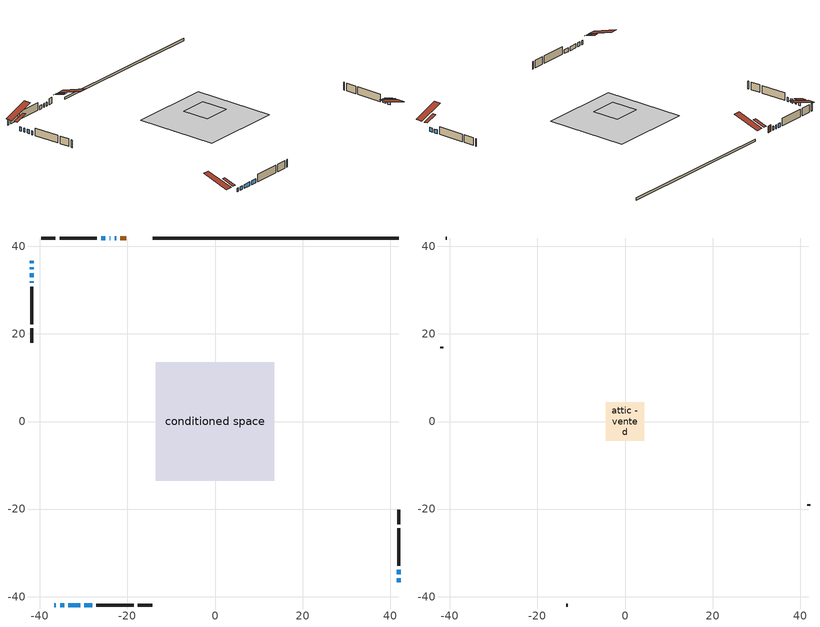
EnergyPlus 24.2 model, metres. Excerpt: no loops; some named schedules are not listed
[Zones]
conditioned space
 floor adiabatic (Floor2 construction): -4.88,-4.88 -4.88,4.88 4.88,4.88 4.88,-4.88 z0.76
 floor adiabatic (AdiabaticFloorConstruction): -13.55,-13.55 -13.55,13.55 13.55,13.55 13.55,-13.55 z0.76
 floor foundation (Slab1 construction): -12.04,-1.98 -12.04,1.98 12.04,1.98 12.04,-1.98 z0
 wall outside (AdiabaticWallConstruction 1): -20.28,41.91 -21.64,41.91 z0.76:2.79
 wall outside (AdiabaticWallConstruction): -22.57,41.91 -22.95,41.91 / -36.74,-41.91 -36.32,-41.91 / -35.39,-41.91 -34.44,-41.91 / -41.91,36.74 -41.91,36.16 / -41.91,35.24 -41.91,34.82 / -41.91,33.89 -41.91,32.98 / -41.91,32.05 -41.91,31.66 / -23.88,41.91 -24.09,41.91 / -25.02,41.91 -26.04,41.91 / 41.91,-36.74 41.91,-35.82 / 41.91,-34.89 41.91,-33.87 / -33.51,-41.91 -30.77,-41.91 / -29.84,-41.91 -28.02,-41.91 z0.76:1.98
 wall outside (Wall1 construction): -26.96,41.91 -35.51,41.91 / -27.09,-41.91 -18.55,-41.91 / -41.91,30.74 -41.91,22.19 / 41.91,-32.95 41.91,-24.4 z0.76:3.2
 wall outside (Wall2 construction): -36.44,41.91 -39.73,41.91 / -17.62,-41.91 -14.33,-41.91 / -41.91,21.26 -41.91,17.97 / 41.91,-23.47 41.91,-20.18 z0.76:3.2
 wall foundation (FoundationWall1 construction): 41.91,41.91 -14.17,41.91 z0:0.76
 window (WindowConstruction 11): -22.57,41.91 -22.95,41.91 z0.76:1.98
 window (WindowConstruction 6): -36.73,-41.91 -36.32,-41.91 z0.76:1.98
 window (WindowConstruction 7): -35.39,-41.91 -34.44,-41.91 z0.76:1.98
 window (WindowConstruction 8): -41.91,36.73 -41.91,36.16 z0.76:1.98
 window (WindowConstruction 9): -41.91,35.23 -41.91,34.82 z0.76:1.98
 window (WindowConstruction 10): -41.91,33.89 -41.91,32.98 z0.76:1.98
 window (WindowConstruction 12): -41.91,32.05 -41.91,31.67 z0.76:1.98
 window (WindowConstruction): -23.88,41.91 -24.09,41.91 z0.76:1.98
 window (WindowConstruction 1): -25.02,41.91 -26.03,41.91 z0.76:1.98
 window (WindowConstruction 2): 41.91,-36.73 41.91,-35.82 z0.76:1.98
 window (WindowConstruction 3): 41.91,-34.89 41.91,-33.88 z0.76:1.98
 window (WindowConstruction 4): -33.51,-41.91 -30.77,-41.91 z0.76:1.98
 window (WindowConstruction 5): -29.84,-41.91 -28.02,-41.91 z0.76:1.98
 door (Door): -20.28,41.91 -21.64,41.91 z0.76:2.79
 ceiling adiabatic (AdiabaticFloorConstruction): 13.55,-13.55 13.55,13.55 -13.55,13.55 -13.55,-13.55 z0.76
 roof outside (Roof2 construction): -19.35,41.91,3.2 -19.35,37.94,4.52 -18.3,37.94,4.52 -18.3,41.91,3.2; -37.66,-41.91,3.2 -37.66,-37.94,4.52 -38.71,-37.94,4.52 -38.71,-41.91,3.2; -41.91,37.66,3.2 -37.94,37.66,4.52 -37.94,38.71,4.52 -41.91,38.71,3.2; 41.91,-37.66,3.2 37.94,-37.66,4.52 37.94,-38.71,4.52 41.91,-38.71,3.2
attic - vented
 floor to conditioned space (Floor1 construction Reversed): -4.43,-4.43 -4.43,4.43 4.43,4.43 4.43,-4.43 z3.2
 wall outside (Wall3 construction): -40.66,41.91 -40.98,41.91 / -13.4,-41.91 -13.07,-41.91 / -41.91,17.04 -41.91,16.72 / 41.91,-19.25 41.91,-18.93 z0.76:3.2
 roof outside (Roof1 construction): -17.37,41.91,3.2 -17.37,33.28,6.07 -15.1,33.28,6.07 -15.1,41.91,3.2; -39.64,-41.91,3.2 -39.64,-33.28,6.07 -41.91,-33.28,6.07 -41.91,-41.91,3.2; -41.91,39.64,3.2 -33.28,39.64,6.07 -33.28,41.91,6.07 -41.91,41.91,3.2; 41.91,-39.64,3.2 33.28,-39.64,6.07 33.28,-41.91,6.07 41.91,-41.91,3.2
[Building]
Building 1: Terrain=Suburbs
[Site:Location]
Kamloops AP_BC: Latitude {deg}=50.7; Longitude {deg}=-120.45; Time Zone {hr}=-8; Elevation {m}=345; Keep Site Location Information=Yes
[Site:GroundTemperature:Shallow]
5.27319, 3.4012, 3.25128, 4.13963, 7.70588, 11.2555, 14.3329, 16.2823, 16.4479, 14.8624, 11.8635, 8.42276
[Site:WaterMainsTemperature]
Calculation Method=Schedule; Temperature Schedule=mains temperature schedule
[Material] Roughness=Rough; Thermal Absorptance=0.9
Name | Thickness {m} | Conductivity {W/m-K} | Density {kg/m3} | Specific Heat {J/kg-K} | Solar Absorptance | Visible Absorptance
asphalt or fiberglass shingles | 0.00635 | 0.162714 | 1121.4 | 1465.45 | 0.4 | 0.4
ceiling loosefill ins | 0.254 | 0.0480833 | 16.02 | 1046.75 | 0.7 | 0.7
ceiling stud and cavity | 0.1397 | 0.205536 | 65.682 | 1177.47 | 0.7 | 0.7
concrete 4.0 in. | 0.1016 | 1.803125 | 2242.8 | 837.4 | 0.7 | 0.7
concrete 8.0 in. | 0.2032 | 1.803125 | 2242.8 | 837.4 | 0.7 | 0.7
door material | 0.04445 | 0.0451087 | 512.64 | 1214.23 | 0.7 | 0.7
exterior vertical ins | 0.00673627 | 0.029427 | 32.04 | 1214.23 | 0.7 | 0.7
floor covering | 0.0127 | 0.0433444 | 54.468 | 1339.84 | 0.6 | 0.6
floor rigid ins; roof rigid ins | 0.103632 | 0.029427 | 32.04 | 1214.23 | 0.7 | 0.7
floor rigid ins 1; wall rigid ins 1 | 0.512978 | 0.029427 | 32.04 | 1214.23 | 0.7 | 0.7
floor stud and cavity | 0.1397 | 0.251948 | 92.3553 | 1139.71 | 0.7 | 0.7
floor stud and cavity 1 | 0.1397 | 1.75129 | 37.0049 | 1207.88 | 0.7 | 0.7
furniture material conditioned space 1 | 0.1524 | 0.115458 | 640.8 | 1214.23 | 0.6 | 0.6
gypsum board | 0.0127 | 0.160291 | 801 | 837.4 | 0.6 | 0.6
gypsum board 1 | 0.0127 | 0.160291 | 801 | 837.4 | 0.7 | 0.7
osb sheathing 0.5 in. | 0.0127 | 0.115458 | 512.64 | 1214.23 | 0.7 | 0.7
osb sheathing 0.75 in. | 0.01905 | 0.115458 | 512.64 | 1214.23 | 0.7 | 0.7
roof stud and cavity | 0.2032 | 0.638332 | 78.34581 | 1123.46 | 0.7 | 0.7
wall rigid ins | 0.051816 | 0.029427 | 32.04 | 1214.23 | 0.7 | 0.7
wall stud and cavity | 0.1397 | 0.220388 | 139.0536 | 1170.24 | 0.7 | 0.7
wall stud and cavity 1 | 0.1397 | 0.123006 | 139.0536 | 1170.24 | 0.7 | 0.7
wall stud and cavity 2 | 0.0889 | 6.9971 | 50.32683 | 1063.81 | 0.6 | 0.6
wall stud and cavity 3 | 0.0889 | 0.380278 | 52.3479 | 1209.89 | 0.7 | 0.7
wall stud and cavity 4 | 0.0889 | 0.391764 | 83.0341 | 1211.67 | 0.7 | 0.7
wood siding | 0.0254 | 0.102417 | 544.68 | 1172.36 | 0.4 | 0.4
wood siding 1 | 0.00254 | 0.102417 | 544.68 | 1172.36 | 0.4 | 0.4
wood siding 2; wood siding 3 | 0.0254 | 0.102417 | 544.68 | 1172.36 | 0.7 | 0.7
[WindowMaterial:SimpleGlazingSystem]
Name | U-Factor {W/m2-K} | Solar Heat Gain Coefficient
WindowMaterial | 5.2936 | 0.57
WindowMaterial 1 | 2.0685 | 0.51
WindowMaterial 2 | 2.080987 | 0.51
WindowMaterial 3 | 2.02932 | 0.54
WindowMaterial 4 | 1.99922 | 0.56
WindowMaterial 5 | 2.217259 | 0.41
WindowMaterial 6 | 2.07928 | 0.51
WindowMaterial 7 | 2.15423 | 0.46
WindowMaterial 8 | 2.75553 | 0.57
[Construction]
AdiabaticFloorConstruction: floor stud and cavity 1, floor rigid ins 1, osb sheathing 0.75 in., floor covering
AdiabaticWallConstruction: wood siding 2, wall rigid ins 1, wall stud and cavity 3, gypsum board
AdiabaticWallConstruction 1: wood siding 3, wall rigid ins 1, wall stud and cavity 3, gypsum board
Door: door material
Floor1 construction Reversed: gypsum board, ceiling stud and cavity, ceiling loosefill ins
Floor2 construction: floor stud and cavity, floor rigid ins, osb sheathing 0.75 in., floor covering
FoundationWall1 construction: concrete 8.0 in., gypsum board 1
furniture construction conditioned space 1: furniture material conditioned space 1
PartitionWallConstruction: gypsum board, wall stud and cavity 4, gypsum board
Roof1 construction: asphalt or fiberglass shingles
Roof2 construction: asphalt or fiberglass shingles, roof rigid ins, osb sheathing 0.75 in., roof stud and cavity, gypsum board
Slab1 construction: concrete 4.0 in.
Wall1 construction: wood siding, wall rigid ins, osb sheathing 0.5 in., wall stud and cavity, gypsum board
Wall2 construction: wood siding, wall rigid ins, osb sheathing 0.5 in., wall stud and cavity 1, gypsum board
Wall3 construction: wood siding 1, wall stud and cavity 2
WindowConstruction: WindowMaterial
WindowConstruction 1; WindowConstruction 3: WindowMaterial 1
WindowConstruction 10; WindowConstruction 2: WindowMaterial 2
WindowConstruction 11; WindowConstruction 12: WindowMaterial 8
WindowConstruction 4: WindowMaterial 3
WindowConstruction 5: WindowMaterial 4
WindowConstruction 6; WindowConstruction 9: WindowMaterial 5
WindowConstruction 7: WindowMaterial 6
WindowConstruction 8: WindowMaterial 7
[Zone] Multiplier=1; Part of Total Floor Area=Yes
Name | Volume {m3}
attic - vented | 36.6567
conditioned space | 223.9
[Space]
Name | Zone | Volume {m3}
attic - vented 1 | attic - vented | 36.6567
conditioned space 1 | conditioned space | 223.9
[ZoneInfiltration:EffectiveLeakageArea]
infil attic - vented 1: Zone or Space=attic - vented 1; Schedule=Always On Discrete; Effective Air Leakage Area {cm2}=3425.45; Stack Coefficient=0.000369593; Wind Coefficient=1.29892e-05
[ZoneMixing]
whole house fan mix: Zone or Space=attic - vented; Schedule=Always On Continuous; Design Flow Rate Calculation Method=Flow/Zone; Design Flow Rate {m3/s}=0; Source Zone or Space=conditioned space
[SurfaceProperty:ExposedFoundationPerimeter]
Slab1: Exposed Perimeter Calculation Method=TotalExposedPerimeter; Total Exposed Perimeter {m}=56.084
[InternalMass] Zone or ZoneList=conditioned space; Space or SpaceList=conditioned space 1
Name | Construction | Surface Area {m2}
furniture mass conditioned space 1 | furniture construction conditioned space 1 | 370.168
partition wall mass | PartitionWallConstruction | 830.01
[Lights]
interior lighting: Zone or ZoneList or Space or SpaceList=conditioned space 1; Schedule=interior lighting schedule; Design Level Calculation Method=LightingLevel; Lighting Level {W}=343.2; Return Air Fraction=0; Fraction Radiant=0.6; Fraction Visible=0.2; Fraction Replaceable=1
[People]
occupants: Zone or ZoneList or Space or SpaceList=conditioned space 1; Number of People Schedule=occupants schedule; Number of People Calculation Method=People; Number of People=3; Fraction Radiant=0.314171; Sensible Heat Fraction=0.56303; Activity Level Schedule=occupants activity schedule; Carbon Dioxide Generation Rate {m3/s-W}=0; Enable ASHRAE 55 Comfort Warnings=No; Mean Radiant Temperature Calculation Type=EnclosureAveraged
[ElectricEquipment] Zone or ZoneList or Space or SpaceList=conditioned space 1; Design Level Calculation Method=EquipmentLevel
Name | Schedule | Design Level {W} | Fraction Latent | Fraction Radiant | Fraction Lost
clothes dryer | clothes dryer schedule | 140.772 | 0.015 | 0.081 | 0.85
clothes washer | clothes washer schedule | 32.1985 | 0.03 | 0.162 | 0.7
cooking range | cooking range schedule | 215.147 | 0.08 | 0.432 | 0.2
dishwasher | dishwasher schedule | 66.8632 | 0.3 | 0.18 | 0.4
fridge | fridge schedule | 72.9452 | 0 | 0.6 | 0
mech vent bath fan 0 | mech vent bath fan 0 schedule | 50.2 | 0 | 0 | 1
mech vent bath fan 1 | mech vent bath fan 1 schedule | 50.2 | 0 | 0 | 1
mech vent house fan | mech vent house fan schedule | 0 | 0 | 0 | 1
mech vent house fan cfis | mech vent house fan cfis schedule | 0 | 0 | 0 | 0
mech vent range fan 0 | mech vent range fan 0 schedule | 57 | 0 | 0 | 1
misc plug loads | misc plug loads schedule | 494.7 | 0.045 | 0.513 | 0.1
whole house fan | Always On Discrete | 0 | 0 | 0 | 1
[OtherEquipment] Zone or ZoneList or Space or SpaceList=conditioned space 1; Design Level Calculation Method=EquipmentLevel
Name | Fuel Type | Schedule | Design Level {W} | Fraction Latent | Fraction Radiant | Fraction Lost
clothes dryer 1 | Electricity | clothes dryer schedule | 0 | 0.015 | 0.081 | 0.85
cooking range 1 | Electricity | cooking range schedule | 0 | 0.08 | 0.432 | 0.2
general water use latent | None | general water use schedule | 62.594 | 1 | 0 | 0
general water use sensible | None | general water use schedule | -61.6891 | 0 | 0.6 | 0
mech vent house fan latent load | None | Always On Discrete | 0 | 1 | 0 | 0
mech vent house fan sensible load | None | Always On Discrete | 0 | 0 | 0 | 0
water heater energy adjustment1 | Electricity | Always On Discrete | 0.01 | 0 | 0 | 1
[ZoneInfiltration:DesignFlowRate] Zone or ZoneList or Space or SpaceList=conditioned space 1; Schedule=Always On Discrete; Design Flow Rate Calculation Method=Flow/Zone; Design Flow Rate {m3/s}=0
infil flow; natural vent flow; whole house fan flow
[AvailabilityManager:Scheduled]
central ac and furnace airloop Availability Manager: Schedule=Always On Discrete
[Foundation:Kiva]
Foundation Kiva 1: Initial Indoor Air Temperature {C}=18; Wall Height Above Grade {m}=0.759988; Wall Depth Below Slab {m}=0.2032; Custom Block Material Name 1=exterior vertical ins; Custom Block Depth 1 {m}=0.759988; Custom Block X Position 1 {m}=0.2159; Custom Block Z Position 1 {m}=0
[Foundation:Kiva:Settings]
Soil Conductivity {W/m-K}=0.849921; Soil Density {kg/m3}=1842.3; Soil Specific Heat {J/kg-K}=418.7; Ground Solar Absorptivity=0.9; Ground Thermal Absorptivity=0.9; Ground Surface Roughness {m}=0.03; Far-Field Width {m}=40; Deep-Ground Boundary Condition=ZeroFlux; Deep-Ground Depth {m}=40; Minimum Cell Dimension {m}=0.2; Maximum Cell Growth Coefficient=3; Simulation Timestep=Timestep
[Exterior:Lights]
exterior lighting: Schedule=exterior lighting schedule; Design Level {W}=75.6
[EnergyManagementSystem:GlobalVariable]
central_ac_and_furnace_airloop_Fan_RTF
infil_program_Qfan
infil_program_Qinf
natural_vent_program_Qnv
natural_vent_program_Qwhf
[EnergyManagementSystem:Sensor]
Name | Output:Variable or Output:Meter Index Key | Output:Variable or Output:Meter
airflow_gain | infil flow | Infiltration Sensible Heat Gain Energy
airflow_gain_1 | natural vent flow | Infiltration Sensible Heat Gain Energy
airflow_gain_2 | whole house fan flow | Infiltration Sensible Heat Gain Energy
airflow_loss | infil flow | Infiltration Sensible Heat Loss Energy
airflow_loss_1 | natural vent flow | Infiltration Sensible Heat Loss Energy
airflow_loss_2 | whole house fan flow | Infiltration Sensible Heat Loss Energy
clg_load_cond |  | Cooling:EnergyTransfer:Zone:CONDITIONED SPACE
clg_sp_s; clg_sp_s_1 | cooling setpoint | Schedule Value
clothes_dryer_exhaust_0_sch_s | clothes dryer exhaust 0 schedule | Schedule Value
cool_season | cooling season schedule | Schedule Value
htg_load_cond |  | Heating:EnergyTransfer:Zone:CONDITIONED SPACE
htg_sp_s; htg_sp_s_1 | heating setpoint | Schedule Value
ig_ee_conv | clothes dryer | Electric Equipment Convective Heating Energy
ig_ee_conv_2 | cooking range | Electric Equipment Convective Heating Energy
ig_ee_conv_4 | fridge | Electric Equipment Convective Heating Energy
ig_ee_conv_5 | misc plug loads | Electric Equipment Convective Heating Energy
ig_ee_conv_6 | whole house fan | Electric Equipment Convective Heating Energy
ig_ee_rad | clothes dryer | Electric Equipment Radiant Heating Energy
ig_ee_rad_2 | cooking range | Electric Equipment Radiant Heating Energy
ig_ee_rad_4 | fridge | Electric Equipment Radiant Heating Energy
ig_ee_rad_5 | misc plug loads | Electric Equipment Radiant Heating Energy
ig_ee_rad_6 | whole house fan | Electric Equipment Radiant Heating Energy
ig_lgt_conv | interior lighting | Lights Convective Heating Energy
ig_lgt_rad | interior lighting | Lights Radiant Heating Energy
ig_lgt_vis | interior lighting | Lights Visible Radiation Heating Energy
ig_oe_conv | clothes dryer 1 | Other Equipment Convective Heating Energy
ig_oe_conv_1 | cooking range 1 | Other Equipment Convective Heating Energy
ig_oe_conv_2 | general water use latent | Other Equipment Convective Heating Energy
ig_oe_conv_3 | general water use sensible | Other Equipment Convective Heating Energy
ig_oe_conv_4 | water heater energy adjustment1 | Other Equipment Convective Heating Energy
ig_oe_rad | clothes dryer 1 | Other Equipment Radiant Heating Energy
ig_oe_rad_1 | cooking range 1 | Other Equipment Radiant Heating Energy
ig_oe_rad_2 | general water use latent | Other Equipment Radiant Heating Energy
ig_oe_rad_3 | general water use sensible | Other Equipment Radiant Heating Energy
ig_oe_rad_4 | water heater energy adjustment1 | Other Equipment Radiant Heating Energy
ig_ppl_conv | occupants | People Convective Heating Energy
ig_ppl_rad | occupants | People Radiant Heating Energy
im_conv | furniture mass conditioned space 1 | Surface Inside Face Convection Heat Gain Energy
im_conv_1 | partition wall mass | Surface Inside Face Convection Heat Gain Energy
im_ig | furniture mass conditioned space 1 | Surface Inside Face Internal Gains Radiation Heat Gain Energy
im_ig_1 | partition wall mass | Surface Inside Face Internal Gains Radiation Heat Gain Energy
im_lgt | furniture mass conditioned space 1 | Surface Inside Face Lights Radiation Heat Gain Energy
im_lgt_1 | partition wall mass | Surface Inside Face Lights Radiation Heat Gain Energy
im_sol | furniture mass conditioned space 1 | Surface Inside Face Solar Radiation Heat Gain Energy
im_sol_1 | partition wall mass | Surface Inside Face Solar Radiation Heat Gain Energy
im_surf | furniture mass conditioned space 1 | Surface Inside Face Net Surface Thermal Radiation Heat Gain Energy
im_surf_1 | partition wall mass | Surface Inside Face Net Surface Thermal Radiation Heat Gain Energy
mech_vent_bath_fan_0_sch_s | mech vent bath fan 0 schedule | Schedule Value
mech_vent_bath_fan_1_sch_s | mech vent bath fan 1 schedule | Schedule Value
mech_vent_range_fan_0_sch_s | mech vent range fan 0 schedule | Schedule Value
mv_conv | mech vent bath fan 0 | Electric Equipment Convective Heating Energy
mv_conv_1 | mech vent bath fan 1 | Electric Equipment Convective Heating Energy
mv_conv_2 | mech vent house fan | Electric Equipment Convective Heating Energy
mv_conv_3 | mech vent house fan cfis | Electric Equipment Convective Heating Energy
mv_conv_4 | mech vent range fan 0 | Electric Equipment Convective Heating Energy
mv_conv_5 | mech vent house fan latent load | Other Equipment Convective Heating Energy
mv_conv_6 | mech vent house fan sensible load | Other Equipment Convective Heating Energy
mv_rad | mech vent bath fan 0 | Electric Equipment Radiant Heating Energy
mv_rad_1 | mech vent bath fan 1 | Electric Equipment Radiant Heating Energy
mv_rad_2 | mech vent house fan | Electric Equipment Radiant Heating Energy
mv_rad_3 | mech vent house fan cfis | Electric Equipment Radiant Heating Energy
mv_rad_4 | mech vent range fan 0 | Electric Equipment Radiant Heating Energy
mv_rad_5 | mech vent house fan latent load | Other Equipment Radiant Heating Energy
mv_rad_6 | mech vent house fan sensible load | Other Equipment Radiant Heating Energy
natural_vent_s | natural vent schedule | Schedule Value
out_pb_s |  | Site Outdoor Air Barometric Pressure
out_wt_s |  | Site Outdoor Air Humidity Ratio
site_vw_s |  | Site Wind Speed
ss_back_out | Window1 | Surface Window Shortwave from Zone Back Out Window Heat Transfer Rate
ss_back_out_1 | Window10 | Surface Window Shortwave from Zone Back Out Window Heat Transfer Rate
ss_back_out_10 | Window6 | Surface Window Shortwave from Zone Back Out Window Heat Transfer Rate
ss_back_out_11 | Window7 | Surface Window Shortwave from Zone Back Out Window Heat Transfer Rate
ss_back_out_12 | Window9 | Surface Window Shortwave from Zone Back Out Window Heat Transfer Rate
ss_back_out_2 | Window11 | Surface Window Shortwave from Zone Back Out Window Heat Transfer Rate
ss_back_out_3 | Window12 | Surface Window Shortwave from Zone Back Out Window Heat Transfer Rate
ss_back_out_4 | Window13 | Surface Window Shortwave from Zone Back Out Window Heat Transfer Rate
ss_back_out_5 | Window14 | Surface Window Shortwave from Zone Back Out Window Heat Transfer Rate
ss_back_out_6 | Window2 | Surface Window Shortwave from Zone Back Out Window Heat Transfer Rate
ss_back_out_7 | Window3 | Surface Window Shortwave from Zone Back Out Window Heat Transfer Rate
ss_back_out_8 | Window4 | Surface Window Shortwave from Zone Back Out Window Heat Transfer Rate
ss_back_out_9 | Window5 | Surface Window Shortwave from Zone Back Out Window Heat Transfer Rate
ss_conv | Door1 | Surface Inside Face Convection Heat Gain Energy
ss_conv_1 | Window1 | Surface Inside Face Convection Heat Gain Energy
ss_conv_10 | Window5 | Surface Inside Face Convection Heat Gain Energy
ss_conv_11 | Window6 | Surface Inside Face Convection Heat Gain Energy
ss_conv_12 | Window7 | Surface Inside Face Convection Heat Gain Energy
ss_conv_13 | Window9 | Surface Inside Face Convection Heat Gain Energy
ss_conv_2 | Window10 | Surface Inside Face Convection Heat Gain Energy
ss_conv_3 | Window11 | Surface Inside Face Convection Heat Gain Energy
ss_conv_4 | Window12 | Surface Inside Face Convection Heat Gain Energy
ss_conv_5 | Window13 | Surface Inside Face Convection Heat Gain Energy
ss_conv_6 | Window14 | Surface Inside Face Convection Heat Gain Energy
ss_conv_7 | Window2 | Surface Inside Face Convection Heat Gain Energy
ss_conv_8 | Window3 | Surface Inside Face Convection Heat Gain Energy
ss_conv_9 | Window4 | Surface Inside Face Convection Heat Gain Energy
ss_ig | Door1 | Surface Inside Face Internal Gains Radiation Heat Gain Energy
ss_ig_1 | Window1 | Surface Inside Face Internal Gains Radiation Heat Gain Energy
ss_ig_10 | Window5 | Surface Inside Face Internal Gains Radiation Heat Gain Energy
ss_ig_11 | Window6 | Surface Inside Face Internal Gains Radiation Heat Gain Energy
ss_ig_12 | Window7 | Surface Inside Face Internal Gains Radiation Heat Gain Energy
ss_ig_13 | Window9 | Surface Inside Face Internal Gains Radiation Heat Gain Energy
ss_ig_2 | Window10 | Surface Inside Face Internal Gains Radiation Heat Gain Energy
ss_ig_3 | Window11 | Surface Inside Face Internal Gains Radiation Heat Gain Energy
ss_ig_4 | Window12 | Surface Inside Face Internal Gains Radiation Heat Gain Energy
ss_ig_5 | Window13 | Surface Inside Face Internal Gains Radiation Heat Gain Energy
ss_ig_6 | Window14 | Surface Inside Face Internal Gains Radiation Heat Gain Energy
ss_ig_7 | Window2 | Surface Inside Face Internal Gains Radiation Heat Gain Energy
ss_ig_8 | Window3 | Surface Inside Face Internal Gains Radiation Heat Gain Energy
ss_ig_9 | Window4 | Surface Inside Face Internal Gains Radiation Heat Gain Energy
ss_lgt | Door1 | Surface Inside Face Lights Radiation Heat Gain Energy
ss_sol | Door1 | Surface Inside Face Solar Radiation Heat Gain Energy
ss_surf | Door1 | Surface Inside Face Net Surface Thermal Radiation Heat Gain Energy
ss_surf_1 | Window1 | Surface Inside Face Net Surface Thermal Radiation Heat Gain Energy
ss_surf_10 | Window5 | Surface Inside Face Net Surface Thermal Radiation Heat Gain Energy
ss_surf_11 | Window6 | Surface Inside Face Net Surface Thermal Radiation Heat Gain Energy
ss_surf_12 | Window7 | Surface Inside Face Net Surface Thermal Radiation Heat Gain Energy
ss_surf_13 | Window9 | Surface Inside Face Net Surface Thermal Radiation Heat Gain Energy
ss_surf_2 | Window10 | Surface Inside Face Net Surface Thermal Radiation Heat Gain Energy
ss_surf_3 | Window11 | Surface Inside Face Net Surface Thermal Radiation Heat Gain Energy
ss_surf_4 | Window12 | Surface Inside Face Net Surface Thermal Radiation Heat Gain Energy
ss_surf_5 | Window13 | Surface Inside Face Net Surface Thermal Radiation Heat Gain Energy
ss_surf_6 | Window14 | Surface Inside Face Net Surface Thermal Radiation Heat Gain Energy
ss_surf_7 | Window2 | Surface Inside Face Net Surface Thermal Radiation Heat Gain Energy
ss_surf_8 | Window3 | Surface Inside Face Net Surface Thermal Radiation Heat Gain Energy
ss_surf_9 | Window4 | Surface Inside Face Net Surface Thermal Radiation Heat Gain Energy
ss_trans_in | Window1 | Surface Window Transmitted Solar Radiation Rate
ss_trans_in_1 | Window10 | Surface Window Transmitted Solar Radiation Rate
ss_trans_in_10 | Window6 | Surface Window Transmitted Solar Radiation Rate
ss_trans_in_11 | Window7 | Surface Window Transmitted Solar Radiation Rate
ss_trans_in_12 | Window9 | Surface Window Transmitted Solar Radiation Rate
ss_trans_in_2 | Window11 | Surface Window Transmitted Solar Radiation Rate
ss_trans_in_3 | Window12 | Surface Window Transmitted Solar Radiation Rate
ss_trans_in_4 | Window13 | Surface Window Transmitted Solar Radiation Rate
ss_trans_in_5 | Window14 | Surface Window Transmitted Solar Radiation Rate
ss_trans_in_6 | Window2 | Surface Window Transmitted Solar Radiation Rate
ss_trans_in_7 | Window3 | Surface Window Transmitted Solar Radiation Rate
ss_trans_in_8 | Window4 | Surface Window Transmitted Solar Radiation Rate
ss_trans_in_9 | Window5 | Surface Window Transmitted Solar Radiation Rate
ss_trans_out | Window1 | Surface Inside Face Initial Transmitted Diffuse Transmitted Out Window Solar Radiation Rate
ss_trans_out_1 | Window10 | Surface Inside Face Initial Transmitted Diffuse Transmitted Out Window Solar Radiation Rate
ss_trans_out_10 | Window6 | Surface Inside Face Initial Transmitted Diffuse Transmitted Out Window Solar Radiation Rate
ss_trans_out_11 | Window7 | Surface Inside Face Initial Transmitted Diffuse Transmitted Out Window Solar Radiation Rate
ss_trans_out_12 | Window9 | Surface Inside Face Initial Transmitted Diffuse Transmitted Out Window Solar Radiation Rate
ss_trans_out_2 | Window11 | Surface Inside Face Initial Transmitted Diffuse Transmitted Out Window Solar Radiation Rate
ss_trans_out_3 | Window12 | Surface Inside Face Initial Transmitted Diffuse Transmitted Out Window Solar Radiation Rate
ss_trans_out_4 | Window13 | Surface Inside Face Initial Transmitted Diffuse Transmitted Out Window Solar Radiation Rate
ss_trans_out_5 | Window14 | Surface Inside Face Initial Transmitted Diffuse Transmitted Out Window Solar Radiation Rate
ss_trans_out_6 | Window2 | Surface Inside Face Initial Transmitted Diffuse Transmitted Out Window Solar Radiation Rate
ss_trans_out_7 | Window3 | Surface Inside Face Initial Transmitted Diffuse Transmitted Out Window Solar Radiation Rate
ss_trans_out_8 | Window4 | Surface Inside Face Initial Transmitted Diffuse Transmitted Out Window Solar Radiation Rate
ss_trans_out_9 | Window5 | Surface Inside Face Initial Transmitted Diffuse Transmitted Out Window Solar Radiation Rate
